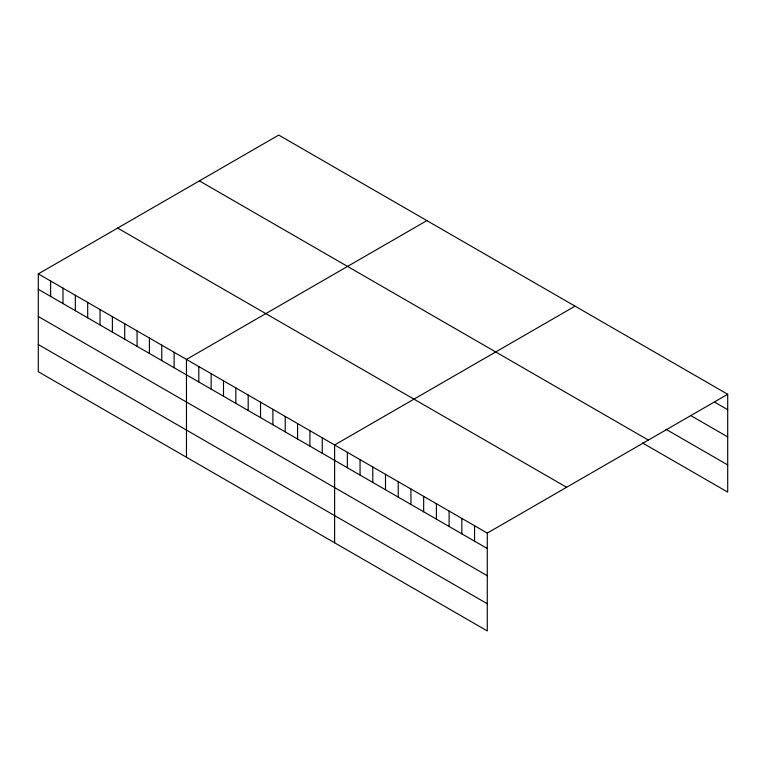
<?xml version="1.0" encoding="UTF-8"?>
<svg xmlns="http://www.w3.org/2000/svg" width="766" height="766" viewBox="0 0 766 766"><rect width="100%" height="100%" fill="white"/><g stroke="black" fill="none" stroke-linecap="round" stroke-linejoin="round"><path stroke-width="1.15" d="M38.3 273.883L487.272 533.088L487.272 630.925L38.3 371.721L38.3 273.883L278.728 135.075L727.7 394.279L727.7 492.117L642.569 442.968M426.892 220.608L186.464 359.426L186.464 457.254M575.055 306.151L334.618 444.96L334.618 542.797M487.272 533.088L727.7 394.279M714.975 402.361L727.7 409.705M690.52 415.431L727.7 436.898M666.056 429.333L727.7 464.924M199.39 180.881L648.362 440.086M117.638 228.076L566.61 487.281M38.3 289.309L487.272 548.513M38.3 316.502L487.272 575.716M38.3 344.528L487.272 603.732M474.547 525.744L474.547 541.169M461.831 518.4L461.831 533.825M449.106 511.056L449.106 526.481M436.39 503.712L436.39 519.137M423.665 496.368L423.665 511.793M410.94 489.024L410.94 504.449M398.224 481.68L398.224 497.105M385.499 474.336L385.499 489.761M372.783 466.992L372.783 482.417M360.058 459.648L360.058 475.073M347.343 452.304L347.343 467.729M322.275 437.836L322.275 453.261M309.924 430.703L309.924 446.128M297.581 423.579L297.581 439.004M285.23 416.445L285.23 431.871M272.887 409.322L272.887 424.747M260.536 402.188L260.536 417.614M248.194 395.065L248.194 410.49M235.842 387.931L235.842 403.356M223.5 380.807L223.5 396.233M211.157 373.674L211.157 389.109M198.806 366.55L198.806 381.975M174.112 352.293L174.112 367.718M161.77 345.169L161.77 360.595M149.418 338.036L149.418 353.461M137.076 330.912L137.076 346.337M124.724 323.779L124.724 339.204M112.382 316.655L112.382 332.08M100.03 309.521L100.03 324.947M87.688 302.398L87.688 317.823M75.336 295.264L75.336 310.69M62.994 288.14L62.994 303.566M50.642 281.007L50.642 296.432"/></g></svg>
